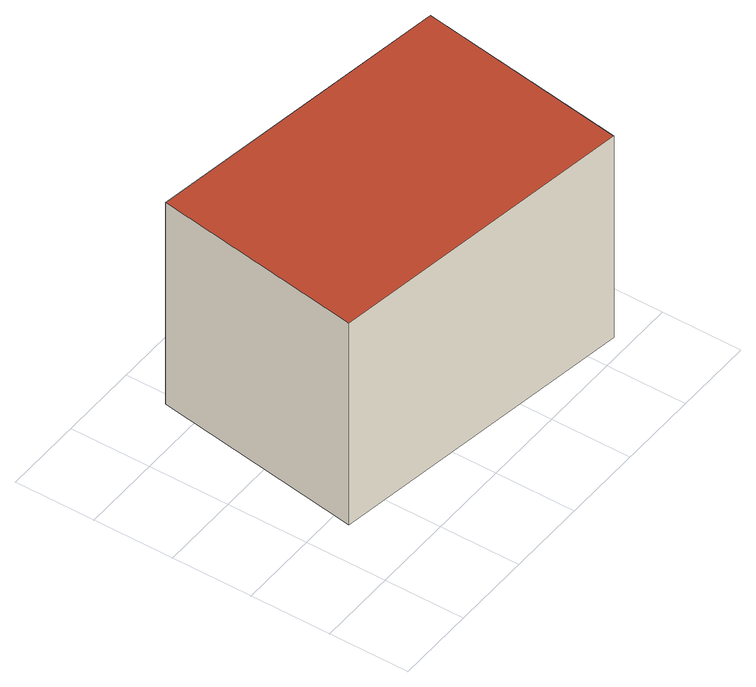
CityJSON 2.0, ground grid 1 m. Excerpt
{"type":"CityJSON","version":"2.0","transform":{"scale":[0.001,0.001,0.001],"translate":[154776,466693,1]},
"CityObjects":{
"building1":{"type":"Building","attributes":{"b3_dak_type":"horizontal","b3_extrusie":"standard","b3_h_dak_50p":4.75,"b3_h_dak_70p":4.76,"b3_h_dak_max":4.78,"b3_h_dak_min":4.73,"b3_h_maaiveld":1.89,"b3_is_glas_dak":false,"b3_kas_warenhuis":false,"b3_kwaliteitsindicator":true,"b3_mutatie_ahn3_ahn4":false,"b3_mutatie_ahn4_ahn5":true,"b3_n_nok":0,"b3_n_vlakken":1,"b3_opp_buitenmuur":37.87,"b3_opp_dak_plat":10.51,"b3_opp_dak_schuin":0,"b3_opp_grond":10.51,"b3_opp_scheidingsmuur":0,"b3_rmse_lod12":0.0108,"b3_rmse_lod13":0.0108,"b3_rmse_lod22":0.00871,"b3_t_run":10,"b3_val3dity_lod12":"[]","b3_val3dity_lod13":"[]","b3_val3dity_lod22":"[]","b3_volume_lod12":30.13,"b3_volume_lod13":30.13,"b3_volume_lod22":30.1,"geconstateerd":false,"oorspronkelijkbouwjaar":2022,"status":"Pand in gebruik"},"children":["building1-1"]},
"building1-1":{"type":"BuildingPart","parents":["building1"],"geometry":[{"type":"Solid","lod":"2.2","boundaries":[[[[0,1,2,3]],[[4,5,6,7]],[[7,6,1,0]],[[6,5,2,1]],[[5,4,3,2]],[[4,7,0,3]]]],"semantics":{"surfaces":[{"type":"GroundSurface"},{"type":"RoofSurface"},{"type":"WallSurface"}],"values":[[0,1,2,2,2,2]]}}]}
},
"vertices":[
[879,3415,893],[4797,2813,893],[4395,193,893],[476,795,893],[476,795,3759],[4395,193,3759],[4797,2813,3759],[879,3415,3759]
]}
